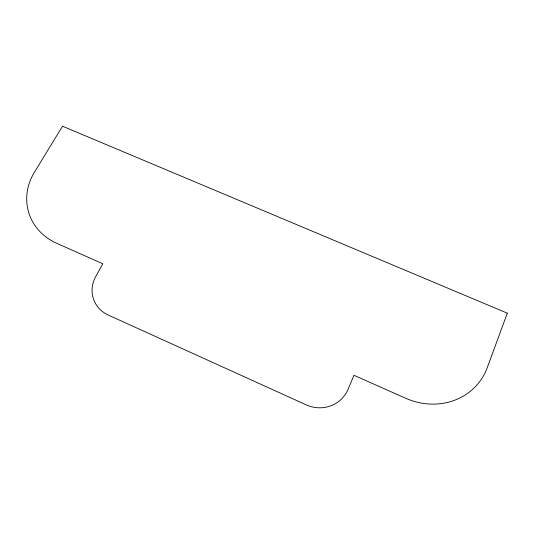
<?xml version="1.0" encoding="UTF-8"?>
<svg xmlns="http://www.w3.org/2000/svg" width="534" height="534" viewBox="0 0 534 534"><rect width="100%" height="100%" fill="white"/><g stroke="black" fill="none" stroke-linecap="round" stroke-linejoin="round"><path stroke-width="0.8" d="M507.3 313.164L487.195 367.799A63.967 58.753 32.8 0 1 405.727 398.277L353.982 375.295L347.994 389.453A31.9 30.745 30.1 0 1 306.242 404.872L108.262 315.053A30.725 28.496 -20.5 0 1 95.699 276.619L102.842 263.769L56.731 243.297A58.967 52.345 -16.5 0 1 34.41 172.255L62.525 126.218L507.3 313.164"/></g></svg>
